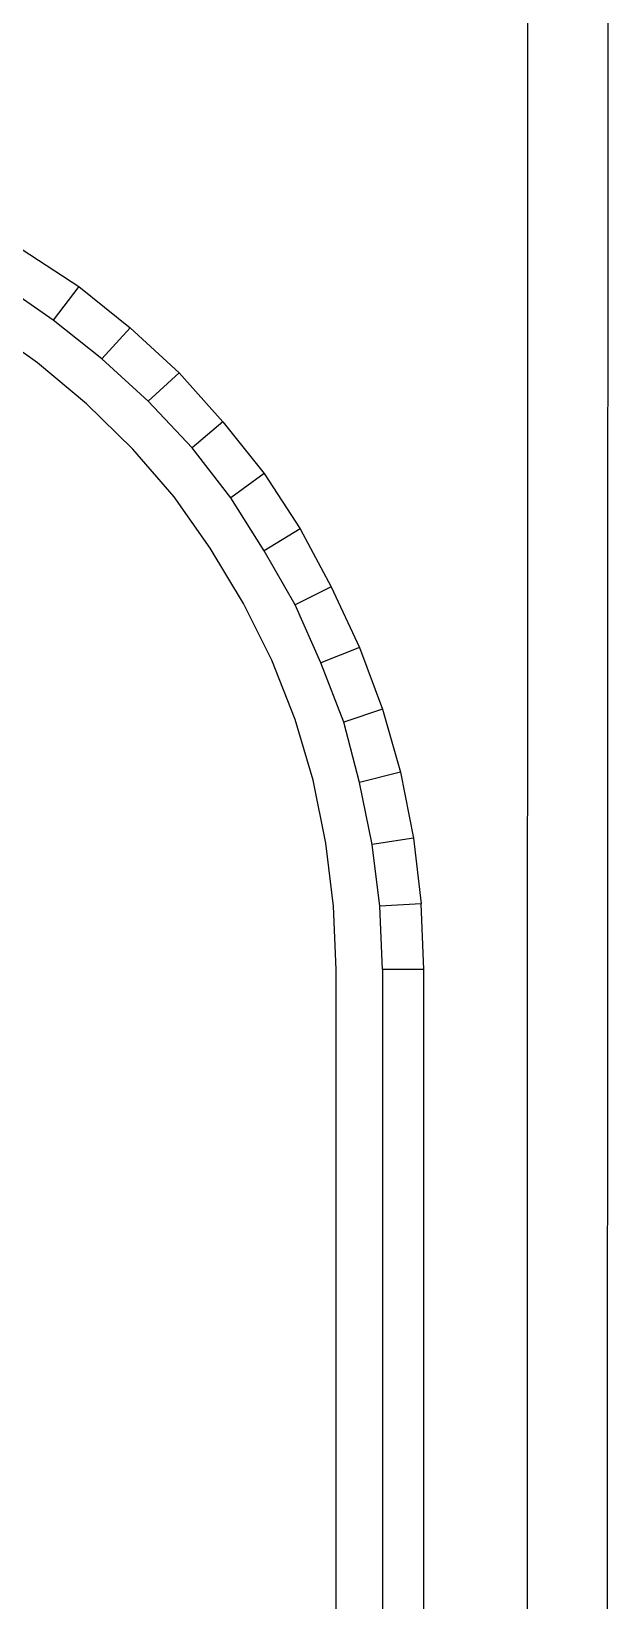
# Model space of a CAD drawing. Header units: metres. Extents: x 2.9 to 42.8, y 1.7 to 28.7.
# Drawn here: x 41.979 to 42.774, y 6.082 to 8.231 of the extents above; entities that cross this region are included whole.
import ezdxf

# ---------------------------------------------------------------- set-up
doc = ezdxf.new("R2010")
doc.units = ezdxf.units.M
doc.layers.add('RGB_000_184_184', color=7, linetype='Continuous', true_color=0x00b8b8)

msp = doc.modelspace()

# ---------------------------------------------------------------- linework, layer by layer
at = {"layer": 'RGB_000_184_184', "lineweight": -3}
for points in [[(42.6614, 27.7689), (42.6649, 27.6966), (42.7743, 27.6966), (42.7673, 2.5065), (42.6579, 2.7711), (42.6649, 27.6966)], [(41.9664, 7.9322), (42.0441, 7.8811), (42.0088, 7.8352), (41.9382, 7.8846)], [(42.0441, 7.8811), (42.1146, 7.8246), (42.0758, 7.7823), (42.0088, 7.8352)], [(42.3968, 2.9616), (42.3968, 6.9462), (42.3933, 7.0326), (42.3827, 7.1191), (42.3651, 7.2055), (42.3404, 7.2884), (42.3086, 7.3695), (42.2698, 7.4471), (42.224, 7.523), (42.1746, 7.5935), (42.1181, 7.6588), (42.0546, 7.7205), (41.9876, 7.777), (41.9171, 7.8264)], [(42.1146, 7.8246), (42.1816, 7.7629), (42.1393, 7.7241), (42.0758, 7.7823)], [(42.1816, 7.7629), (42.2416, 7.6958), (42.1993, 7.6606), (42.1393, 7.7241)], [(42.2416, 7.6958), (42.2981, 7.6253), (42.2522, 7.5918), (42.1993, 7.6606)], [(42.2981, 7.6253), (42.3474, 7.5494), (42.2981, 7.5195), (42.2522, 7.5918)], [(42.3474, 7.5494), (42.3898, 7.4701), (42.3404, 7.4454), (42.2981, 7.5195)], [(42.3898, 7.4701), (42.4286, 7.3872), (42.3757, 7.366), (42.3404, 7.4454)], [(42.4286, 7.3872), (42.4603, 7.3025), (42.4074, 7.2849), (42.3757, 7.366)], [(42.4603, 7.3025), (42.485, 7.2161), (42.4286, 7.202), (42.4074, 7.2849)], [(42.485, 7.2161), (42.5027, 7.1261), (42.4462, 7.1173), (42.4286, 7.202)], [(42.5027, 7.1261), (42.5132, 7.0362), (42.4568, 7.0326), (42.4462, 7.1173)], [(42.5168, 6.9462), (42.4603, 6.9462), (42.4568, 7.0326)], [(42.5168, 2.9704), (42.5168, 6.9462), (42.5132, 7.0362)], [(42.4603, 6.9462), (42.4603, 2.9651)]]:
    msp.add_lwpolyline(points, dxfattribs=at)

doc.saveas('drawing.dxf')
